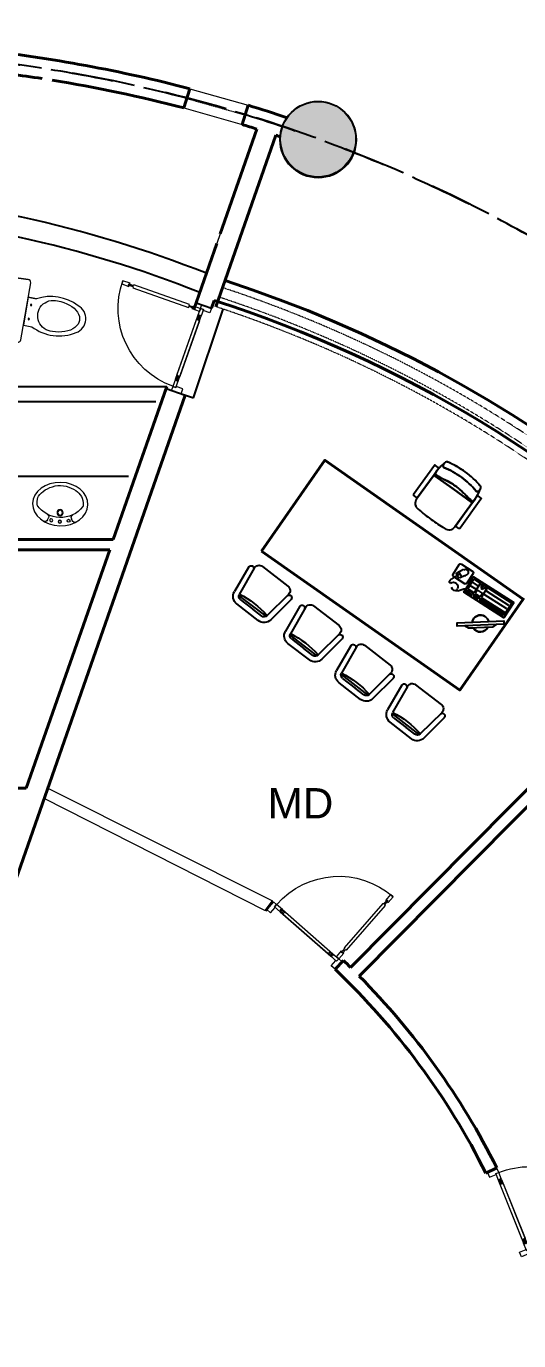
# Model space of a CAD drawing. Header units: inches. Extents: x 150067 to 167379, y -92057 to -49035.
# Drawn here: x 165491 to 165980, y -64772 to -63470 of the extents above; entities that cross this region are included whole.
import ezdxf

# ---------------------------------------------------------------- set-up
doc = ezdxf.new("R2010")
doc.units = ezdxf.units.IN
doc.header["$LTSCALE"] = 0.1
doc.header["$MEASUREMENT"] = 0
doc.linetypes.add('DASHED2', pattern=[0.375, 0.25, -0.125])
doc.linetypes.add('HIDDEN', pattern=[0.375, 0.25, -0.125])
for name, color, linetype, lineweight in [('_FURNITURE2', 30, 'Continuous', 25), ('DOOR', 10, 'Continuous', 15), ('furniture', 30, 'Continuous', 15), ('Layer4', 10, 'Continuous', 25), ('Plastered Wall', 1, 'Continuous', 0), ('thin ha', 253, 'Continuous', 5), ('wall', 6, 'Continuous', 40), ('win', 102, 'Continuous', 20)]:
    doc.layers.add(name, color=color, linetype=linetype, lineweight=lineweight)
doc.layers.add('Doors & windows', color=232, linetype='Continuous')
doc.layers.add('Layer1', color=7, linetype='Continuous')
doc.styles.add('1MM', font='arial.ttf', dxfattribs={"height": 1000})

# ---------------------------------------------------------------- blocks, each defined once
blk = doc.blocks.new('Door 90')
at = {"layer": 'Doors & windows', "color": 7, "lineweight": 9, "ltscale": 24}
for p, q in [((-10.2, 86), (-10.2, 90)), ((0, 85), (-7, 85)), ((0, 90), (0, 85))]:
    blk.add_line(p, q, dxfattribs=at)
at = {"layer": 'Doors & windows', "color": 251, "lineweight": 9, "ltscale": 24}
for p, q in [((-10.2, 78.3), (-10.2, 11.7)), ((-7, 78.3), (-7, 11.7))]:
    blk.add_line(p, q, dxfattribs=at)
at = {"layer": 'Doors & windows', "color": 7, "lineweight": 9, "ltscale": 24}
for points in [[(-10.2, 90), (0, 90), (0, 85), (-7, 85), (-7, 86), (-10.2, 86), (-10.2, 90)], [(-85.4, 5), (-84.4, 5), (-84.4, 4), (-92, 4), (-92, 7.2), (-84.4, 7.2), (-84.4, 6.3), (-85.4, 6.3), (-85.4, 5)], [(-80.4, 6.2), (-85.4, 6.2), (-85.4, 5), (-80.4, 5)], [(-80.4, 6.2), (-80.4, 7.2), (-21.8, 7.2), (-21.8, 6.2)], [(-21.8, 5), (-21.8, 4), (-80.4, 4), (-80.4, 5)], [(-21.8, 5), (-16.8, 5), (-16.8, 6.2), (-21.8, 6.2)], [(-16.8, 5), (-17.8, 5), (-17.8, 4), (-10.2, 4), (-10.2, 7.2), (-17.8, 7.2), (-17.8, 6.3), (-16.8, 6.3), (-16.8, 5)], [(-10.2, 0), (0, 0), (0, 5), (-7, 5), (-7, 4), (-10.2, 4), (-10.2, 0)]]:
    blk.add_lwpolyline(points, dxfattribs=at)
at = {"layer": 'Doors & windows', "color": 251, "lineweight": 9, "ltscale": 24}
for points in [[(-9.2, 79.3), (-9.2, 78.3), (-10.2, 78.3), (-10.2, 85.9), (-7, 85.9), (-7, 78.3), (-7.9, 78.3), (-7.9, 79.3), (-9.2, 79.3)], [(-9.2, 74.3), (-9.2, 79.3), (-8, 79.3), (-8, 74.3)], [(-9.2, 74.3), (-10.2, 74.3), (-10.2, 15.7), (-9.2, 15.7)], [(-8, 15.7), (-7, 15.7), (-7, 74.3), (-8, 74.3)], [(-8, 15.7), (-8, 10.7), (-9.2, 10.7), (-9.2, 15.7)], [(-9.2, 10.7), (-9.2, 11.7), (-10.2, 11.7), (-10.2, 4.1), (-7, 4.1), (-7, 11.7), (-7.9, 11.7), (-7.9, 10.7), (-9.2, 10.7)]]:
    blk.add_lwpolyline(points, dxfattribs=at)
at = {"layer": 'Doors & windows', "color": 1, "lineweight": 9, "ltscale": 24}
blk.add_arc((-10.2, 4), 81.8, 90, 180, dxfattribs=at)
at = {"layer": 'Plastered Wall', "lineweight": 9, "ltscale": 24}
blk.add_line((-10.2, 4.1), (-10.2, 4), dxfattribs=at)
blk = doc.blocks.new('A$C35A45959')
at = {"layer": 'Doors & windows', "ltscale": 75, "xscale": 0.7777777777773736, "yscale": 0.7777777777773736, "zscale": 0.7777777777773736, "rotation": 270}
blk.add_blockref('Door 90', (0, 0), dxfattribs=at)
blk = doc.blocks.new('chair')
at = {"layer": '_FURNITURE2', "color": 8}
for p, q in [((7.9, 23.5), (37.6, 23.6)), ((37.1, 23.1), (37.2, 0.1)), ((37.1, 23.1), (37.3, -22.9)), ((39.7, 23.6), (37.6, 23.6)), ((37.2, 0.1), (37.3, -22.9)), ((37.8, -23.4), (8, -23.5)), ((37.8, -23.4), (39.8, -23.4))]:
    blk.add_line(p, q, dxfattribs=at)
for points in [[(8.9, 27.7), (8.9, 24.3, 0.414214), (9.7, 23.5), (45.1, 23.7, 0.414214), (45.9, 24.5), (45.9, 27.9, 0.414214), (45.1, 28.7), (9.7, 28.5, 0.414214)], [(37.8, -23.4, -0.414214), (37.3, -22.9), (37.2, 0.1), (37.1, 23.1, -0.414214), (37.6, 23.6), (7.9, 23.5, 0.419548), (0.7, 16.2, 0.022912), (0, 0, 0.022912), (0.8, -16.2, 0.419548), (8, -23.5)], [(52.4, -21.9, -0.077586), (50.8, -21.6, -0.283971), (49.1, -20.2, -0.119234), (49.1, -19.8, 0.061068), (51.5, 0.2, 0.061068), (49, 20.1, -0.119234), (49, 20.6, -0.283971), (50.6, 22, -0.077586), (52.3, 22.2, 0.081923), (41.8, 23.6), (39.7, 23.6, 0.281832), (38.6, 21.8, 0.029927), (39.1, 16.7, -0.051852), (40.9, 0.1, -0.051852), (39.2, -16.4, 0.029927), (38.7, -21.6, 0.281832), (39.8, -23.4), (42, -23.4, 0.081807)], [(55.6, -20, 0.060704), (58, 0.2, 0.060704), (55.5, 20.4, 0.260235), (54.3, 21.8, 0.174496), (50.6, 22, 0.168162), (49.5, 21.3, 0.174383), (49, 20.1, -0.061068), (51.5, 0.2, -0.061068), (49.1, -19.8, 0.174383), (49.6, -21, 0.168162), (50.8, -21.6, 0.077586), (52.4, -21.9, 0.095616), (54.4, -21.5, 0.260235)], [(9.1, -27.7), (9.1, -24.3, -0.414214), (9.9, -23.5), (45.3, -23.3, -0.414214), (46.1, -24.1), (46.1, -27.5, -0.414214), (45.3, -28.3), (9.9, -28.5, -0.414214)]]:
    blk.add_lwpolyline(points, format="xyb", close=True, dxfattribs=at)
for centre, radius, start, end in [((176.8, 0.6), 176.8, 174.9426, 180.1927), ((7.9, 16.3), 7.19, 90.1926, 181.2342), ((37.6, 23.1), 0.5, 90.1926, 180.1926), ((37.6, 23.1), 0.5, 90.1926, 180.1926), ((41.3, 21.4), 2.81, 125.9737, 198.9777), ((40.6, 21.9), 2, 117.2343, 180.1926), ((94.1, 23.8), 55.6, 183.4433, 194.0328), ((43.6, -337.2), 360.9, 89.7595, 90.6257), ((40.7, -16.9), 40.8, 73.5597, 83.8214), ((52.7, 19.2), 3.03, 23.05, 97.5606), ((-26.2, -0.1), 84.2, 10.1638, 14.0877), ((-26.2, -0.1), 84.2, 359.0156, 10.1638), ((176.8, 0.6), 176.8, 180.1924, 185.4425), ((-36.1, -0.1), 77.1, 355.7818, 7.7602), ((-39.6, 0.1), 80.6, 348.924, 355.8165), ((-26.2, -0.1), 84.2, 350.853, 359.0159), ((8, -16.3), 7.19, 179.1509, 270.1926), ((37.8, -22.9), 0.5, 180.1926, 270.1926), ((37.8, -22.9), 0.5, 180.1926, 270.1926), ((75.6, -22.6), 36.8, 168.6979, 178.212), ((40.7, -21.6), 2, 175.7302, 243.1508), ((40.7, -21.6), 2, 180.1926, 243.1508), ((40.4, 491.2), 514.6, 269.9303, 270.4548), ((41.5, 15.4), 38.9, 274.4404, 282.2115), ((42.7, 9.1), 32.5, 282.5804, 287.4737), ((52.9, -19.1), 2.85, 259.9826, 340.177), ((-26.2, -0.1), 84.2, 346.2974, 350.853)]:
    blk.add_arc(centre, radius, start, end, dxfattribs=at)
blk = doc.blocks.new('v chair')
at = {"layer": '_FURNITURE2', "color": 8}
for p, q in [((-16, 0), (16, 0)), ((-26.5, -8.6), (-22.8, -36.7)), ((-21.4, -6.2), (-17.3, -35.9)), ((21.4, -6.2), (17.3, -35.9)), ((26.5, -8.6), (22.8, -36.7)), ((17, -36.9), (-17, -36.9)), ((-13.4, -39.3), (2.3, -39.3)), ((13.4, -44.9), (-13.4, -44.9)), ((13.4, -39.3), (2.3, -39.3))]:
    blk.add_line(p, q, dxfattribs=at)
at = {"layer": '_FURNITURE2', "color": 8, "extrusion": (0, 0, -1)}
for centre, major_axis, start_param, end_param in [((-16, -5.4), (-3.85, 3.85), 5.360132, 7.068583), ((16, -5.4), (-3.85, 3.85), 0.785398, 2.493849), ((-23.8, -8.4), (1.91, 1.91), 3.864547, 6.793274), ((23.8, -8.4), (-1.91, 1.91), 5.773097, 8.701823), ((-13.4, -35.4), (6.72, 6.72), 2.356194, 3.789336), ((-13.4, -35.4), (-2.75, 2.75), 3.926991, 5.360132), ((0, -127.3), (-93.3, 0), 1.385572, 1.755988), ((13.4, -35.4), (2.75, 2.75), 0.923053, 2.356194), ((13.4, -35.4), (-6.72, 6.72), 2.493849, 3.926991)]:
    blk.add_ellipse(centre, major_axis=major_axis, ratio=1, start_param=start_param, end_param=end_param, dxfattribs=at)
blk = doc.blocks.new('monitor')
at = {"layer": '_FURNITURE2', "color": 8}
blk.add_lwpolyline([(15.5, -1.7), (11.6, -4.2), (7.2, -4.2, -0.266228), (0, -8.3, -0.266228), (-7.2, -4.2), (-11.6, -4.2), (-15.5, -1.7), (-23.1, -1.7), (-23.1, 1.7), (-8.2, 1.7, -0.35482), (0, 8.3, -0.35482), (8.2, 1.7), (23.1, 1.7)], format="xyb", dxfattribs=at)
for points in [[(23.1, -1.7), (-23.1, -1.7), (-23.1, 1.7), (23.1, 1.7), (23.1, -1.7)], [(23.1, 1.7), (23.1, -1.7)], [(11.6, -4.2), (-11.6, -4.2)]]:
    blk.add_lwpolyline(points, dxfattribs=at)
for start, end in [(11.8573, 168.1427), (210.3681, 329.6319)]:
    blk.add_arc((0, 0), 8.33, start, end, dxfattribs=at)
blk = doc.blocks.new('KM')
at = {"layer": '_FURNITURE2', "color": 8}
for p, q in [((2, 22.2), (2, -6.3)), ((4, 22.2), (2, 22.2)), ((4, -6.3), (4, 22.2)), ((5, -6.3), (5, 22.2)), ((16.5, 22.2), (5, 22.2)), ((9, 21.2), (9, -5.3)), ((13, 21.2), (13, -5.3)), ((16.5, -6.3), (16.5, 22.2)), ((4, -6.3), (2, -6.3)), ((4, -7.5), (2, -7.5)), ((2, -7.5), (2, -13.3)), ((2, -11.4), (4, -11.4)), ((4, -13.3), (4, -7.5)), ((16.5, -6.3), (5, -6.3)), ((5, -13.3), (5, -7.5)), ((9, -7.5), (5, -7.5)), ((9, -13.3), (9, -7.5)), ((12.5, -9.4), (14.5, -9.4)), ((12.5, -11.4), (12.5, -9.4)), ((12.5, -11.4), (14.5, -11.4)), ((14.5, -9.4), (14.5, -7.5)), ((16.5, -7.5), (14.5, -7.5)), ((14.5, -9.4), (14.5, -11.4)), ((14.5, -13.3), (14.5, -11.4)), ((16.5, -13.3), (16.5, -7.5)), ((-1.9, -29.3), (2.8, -25.5)), ((4, -13.3), (2, -13.3)), ((4, -14.5), (2, -14.5)), ((2, -14.5), (2, -22.2)), ((2, -20.2), (4, -20.2)), ((2, -22.2), (4, -22.2)), ((2.9, -24), (2.6, -23.7)), ((4, -22.2), (4, -14.5)), ((9, -13.3), (5, -13.3)), ((16.5, -14.5), (5, -14.5)), ((5, -22.2), (5, -14.5)), ((5, -22.2), (16.5, -22.2)), ((9, -14.5), (9, -22.2)), ((20.7, -25.8), (9.2, -25.8)), ((13, -14.5), (13, -22.2)), ((16.5, -13.3), (14.5, -13.3)), ((16.5, -22.2), (16.5, -14.5)), ((10.2, -38.2), (4.8, -40.8)), ((7.7, -40.7), (7.7, -27.3)), ((11.2, -39.4), (9.4, -36.1)), ((9.7, -34.7), (12.2, -33.4)), ((13.1, -36.7), (10.5, -38.1)), ((11.8, -33.6), (14.2, -38.1)), ((18.8, -36.1), (12.1, -39.7))]:
    blk.add_line(p, q, dxfattribs=at)
blk.add_lwpolyline([(18, 23.7), (0, 23.7), (0, -23.7), (18, -23.7)], close=True, dxfattribs=at)
blk.add_lwpolyline([(20.7, -25.8), (9.2, -25.8, 0.41419), (7.7, -27.3), (7.7, -40.7, 0.414237), (9.2, -42.2), (20.7, -42.2, 0.414201), (22.2, -40.7), (22.2, -27.3, 0.414186), (20.7, -25.8, 0.000044)], format="xyb", dxfattribs=at)
blk.add_lwpolyline([(10.5, -38.1), (10.3, -37.7), (10, -37.9), (10.4, -38.6), (10.7, -38.4)], dxfattribs=at)
for centre, radius, start, end in [((2.2, -24.7), 1, 309.1691, 46.6117), ((1.3, -33.2), 5, 129.1671, 218.6458), ((-1.4, -29.4), 1.57, 216.0928, 305.4806), ((-1.1, -35.2), 4.57, 290.3753, 82.153), ((10.1, -35.8), 0.7, 118.0402, 207.9996), ((7.5, -24.5), 10, 298.0259, 319.4709), ((17.4, -33), 3, 298.0291, 139.467), ((1, -40.2), 0.551, 153.7023, 239.2973), ((2.7, -38.6), 2.98, 226.0827, 312.9004), ((11.8, -39.1), 0.7, 207.9913, 298.0308)]:
    blk.add_arc(centre, radius, start, end, dxfattribs=at)
blk = doc.blocks.new('WB5')
at = {"layer": 'DOOR'}
for p, q in [((4.7, 11.3), (6.8, 10.5)), ((5.3, -11), (7.3, -10.1))]:
    blk.add_line(p, q, dxfattribs=at)
for points in [[(2.4, 0.1, 1), (5, 0.1, 1)], [(3.2, 7.9, 1), (5.9, 7.9, 1)], [(3.6, -7.7, -1), (6.3, -7.6, -1)]]:
    blk.add_lwpolyline(points, format="xyb", close=True, dxfattribs=at)
for centre, radius in [((3.7, 0.1), 1.32), ((11.8, 0.3), 2.73), ((11.8, 0.3), 2.19)]:
    blk.add_circle(centre, radius, dxfattribs=at)
for centre, radius, start, end in [((5.6, 13.6), 2.49, 151.6403, 249.4649), ((32.6, 0.8), 25.2, 127.6693, 236.45), ((18.2, 19.4), 1.66, 91.5976, 127.6693), ((7.7, 12.8), 2.49, 249.4649, 334.3015), ((6.3, -13.3), 2.49, 113.4041, 211.2287), ((8.3, -12.4), 2.49, 28.5675, 113.4041)]:
    blk.add_arc(centre, radius, start, end, dxfattribs=at)
blk.add_ellipse((19.5, 0.5), major_axis=(-0.6, 24.9), ratio=0.783308, dxfattribs=at)
blk.add_open_spline([(18.7, -20.2), (23.5, -20.6), (25, -20), (30.8, -16.4), (34.3, -10.8), (37.3, 2.3), (34.9, 9.5), (28.9, 18.7), (25, 21.3), (18.2, 21.1)], degree=3, knots=[3.262053, 3.262053, 3.262053, 3.262053, 3.577225, 3.577225, 4.479784, 4.479784, 5.382343, 5.382343, 6.141594, 6.141594, 6.141594, 6.141594], dxfattribs=at)
blk = doc.blocks.new('WC1')
at = {"layer": 'DOOR'}
for p, q in [((-29.3, -7.5), (-29.8, -22.7)), ((24.3, -5), (-26.8, -5))]:
    blk.add_line(p, q, dxfattribs=at)
for points in [[(26.8, -7.5), (27.3, -22.7, -0.423393), (24.7, -25.4), (-27.3, -25.4, -0.423393), (-29.8, -22.7), (-29.3, -7.5, -0.405093), (-26.8, -5), (24.3, -5, -0.405093), (26.8, -7.5, -0.407682)], [(11.5, -25.4), (11.5, -33, -0.265683), (10, -73.3, -0.649464), (-14.1, -70.9, -0.243179), (-14, -33), (-14, -25.4), (11.5, -25.4)], [(12.6, -52, 1.119632), (-15.2, -52, 17.71796)]]:
    blk.add_lwpolyline(points, format="xyb", dxfattribs=at)
blk.add_lwpolyline([(-14, -25.4), (-14, -33)], dxfattribs=at)
for centre, radius in [((-1.3, -15.2), 1.91), ((-7.6, -29.2), 0.636), ((5.1, -29.2), 0.636)]:
    blk.add_circle(centre, radius, dxfattribs=at)
blk.add_arc((-26.8, -7.5), 2.54, 90, 178.2101, dxfattribs=at)
blk.add_ellipse((-1.3, -52), major_axis=(0, -22.4), ratio=0.622298, start_param=4.712389, end_param=7.853982, dxfattribs=at)

msp = doc.modelspace()

# ---------------------------------------------------------------- hatches: boundary and pattern name
at = {"layer": 'Layer4', "linetype": 'Continuous', "ltscale": 0.1}
h = msp.add_hatch(color=7, dxfattribs=at)
edge = h.paths.add_edge_path()
edge.add_arc((165781, -63581.83), 37.5, 0, 360)
at = {"layer": 'thin ha', "linetype": 'Continuous', "lineweight": 20, "ltscale": 0.1}
h = msp.add_hatch(color=2, dxfattribs=at)
edge = h.paths.add_edge_path()
edge.add_arc((165781, -63582.33), 38, 0, 360)

# ---------------------------------------------------------------- linework, layer by layer
at = {"color": 0, "linetype": 'ByBlock'}
for p, q in [((165679.66, -63748.01, 23680.86), (165739.2, -63577.94, 23680.86)), ((165659.95, -63743.77, 23680.86), (165680.45, -63685.23, 23680.86)), ((165659.95, -63743.77, 23680.86), (165680.45, -63685.23, 23680.86)), ((165577.76, -63978.51, 23680.86), (165630.21, -63828.71, 23680.86)), ((165577.76, -63978.51, 23680.86), (165630.21, -63828.71, 23680.86)), ((165577.76, -63978.51, 23680.86), (165298.09, -63978.51, 23680.86)), ((165574.26, -63988.51, 23680.86), (165298.09, -63988.51, 23680.86)), ((165491.51, -64224.84, 23680.86), (165574.26, -63988.51, 23680.86)), ((165491.51, -64224.84, 23680.86), (165574.26, -63988.51, 23680.86)), ((165373.09, -64224.84, 23680.86), (165491.51, -64224.84, 23680.86))]:
    msp.add_line(p, q, dxfattribs=at)
at = {"color": 0, "linetype": 'ByBlock', "elevation": 23680.78}
msp.add_lwpolyline([(165675.3, -63749.14), (165677.96, -63741.54)], dxfattribs=at)
at = {"layer": 'furniture', "color": 6, "linetype": 'Continuous', "ltscale": 0.1}
for p, q in [((165683.81, -63675.63, 23680.86), (165680.45, -63685.23, 23680.86)), ((165735.93, -64336.62, 23680.78), (165512.7, -64224.84, 23680.86)), ((165728.81, -64346.27, 23680.78), (165509.15, -64234.97, 23680.86))]:
    msp.add_line(p, q, dxfattribs=at)
at = {"layer": 'Layer1', "color": 6, "linetype": 'Continuous', "ltscale": 0.1}
for p, q in [((165659.95, -63743.77, 23680.78), (165675.3, -63749.14, 23680.78)), ((165657.25, -63838.18, 23680.78), (165686.84, -63750.16, 23680.86)), ((165443.54, -63826.71, 23680.86), (165630.91, -63826.71, 23680.86)), ((165630.21, -63828.71, 23680.86), (165649.08, -63835.32, 23680.86)), ((165645.56, -63834.09, 23680.78), (165657.25, -63838.18, 23680.78)), ((165442.63, -63841.71, 23680.86), (165619.89, -63841.71, 23680.86)), ((165399.68, -63915.46, 23680.86), (165593.05, -63915.46, 23680.86))]:
    msp.add_line(p, q, dxfattribs=at)
for radius, start, end in [(1175.34, 68.45168, 87.11343), (1155.34, 68.41269, 87.06342)]:
    msp.add_arc((165238.45, -64807.88, 23680.78), radius, start, end, dxfattribs=at)
at = {"layer": 'Layer4', "color": 7, "linetype": 'Continuous', "ltscale": 0.1}
msp.add_circle((165781, -63581.83, 23680.86), 37.5, dxfattribs=at)
at = {"layer": 'Layer4', "color": 1, "linetype": 'HIDDEN', "ltscale": 2500}
for start in [270, 30]:
    msp.add_arc((165287.63, -64937.34, 23680.86), 1442.5, start, 90, dxfattribs=at)
at = {"layer": 'thin ha', "color": 2, "linetype": 'Continuous', "lineweight": 20, "ltscale": 0.1}
msp.add_circle((165781, -63582.33, 23680.86), 38, dxfattribs=at)
at = {"layer": 'wall', "linetype": 'Continuous', "ltscale": 0.1}
for p, q in [((165679.66, -63748.01, 23680.86), (165739.2, -63577.94, 23680.86)), ((165683.81, -63675.63, 23680.86), (165720.17, -63571.76, 23680.86)), ((165683.81, -63675.63, 23680.86), (165720.17, -63571.76, 23680.86)), ((165657.58, -63750.53, 23680.86), (165680.45, -63685.23, 23680.86)), ((165657.58, -63750.53, 23680.86), (165680.45, -63685.23, 23680.86)), ((165577.76, -63978.51, 23680.86), (165630.91, -63826.71, 23680.86)), ((165452.45, -64396.91, 23680.86), (165649.08, -63835.32, 23680.86)), ((165577.76, -63978.51, 23680.86), (165630.21, -63828.71, 23680.86)), ((165577.76, -63978.51, 23680.86), (165298.09, -63978.51, 23680.86)), ((165574.26, -63988.51, 23680.86), (165298.09, -63988.51, 23680.86)), ((165491.51, -64224.84, 23680.86), (165574.26, -63988.51, 23680.86)), ((165491.51, -64224.84, 23680.86), (165574.26, -63988.51, 23680.86)), ((165373.09, -64224.84, 23680.86), (165491.51, -64224.84, 23680.86))]:
    msp.add_line(p, q, dxfattribs=at)
at = {"layer": 'wall'}
for p, q in [((166172.39, -64040.24, 23680.78), (165813.23, -64402.34, 23680.78)), ((166180.91, -64048.69, 23680.78), (165821.75, -64410.79, 23680.78)), ((165728.81, -64346.27, 23680.78), (165735.93, -64336.62, 23680.78)), ((165806.03, -64395.4, 23680.78), (165797.76, -64404.1, 23680.78)), ((165947.44, -64606.12, 23680.78), (165958.17, -64600.75, 23680.78))]:
    msp.add_line(p, q, dxfattribs=at)
at = {"layer": 'wall', "linetype": 'Continuous', "ltscale": 0.1, "elevation": 23680.86}
for points in [[(165647.72, -63550.88), (165653.77, -63531.79)], [(165705.49, -63567.19), (165711.54, -63548.13)]]:
    msp.add_lwpolyline(points, dxfattribs=at)
at = {"layer": 'wall', "elevation": 23680.78}
msp.add_lwpolyline([(165675.3, -63749.14), (165677.96, -63741.54)], dxfattribs=at)
msp.add_lwpolyline([(165724.79, -63990.01), (165921.51, -64127.5), (165984.53, -64037.34), (165787.81, -63899.85)], close=True, dxfattribs=at)
for points in [[(165813.23, -64402.34, 0.0033761), (165806.03, -64395.4, 0.0033761)], [(165947.44, -64606.12, 0.0869339), (165797.76, -64404.1, 0.0869339)], [(165958.17, -64600.75, 0.0794549), (165821.75, -64410.79)]]:
    msp.add_lwpolyline(points, format="xyb", dxfattribs=at)
at = {"layer": 'wall', "color": 252, "linetype": 'HIDDEN', "ltscale": 2500}
msp.add_arc((165287.63, -64936.09, 23680.86), 1801.25, 270, 90.33679, dxfattribs=at)
at = {"layer": 'wall', "linetype": 'Continuous', "ltscale": 0.1}
for radius, start, end in [(1451.25, 75.38678, 83.73808), (1431.25, 81.17754, 83.70495), (1431.25, 75.42842, 80.77719), (1451.25, 71.41567, 73.01663), (1431.25, 72.40952, 73.02512), (1431.25, 71.42398, 71.60867)]:
    msp.add_arc((165287.63, -64936.09, 23680.86), radius, start, end, dxfattribs=at)
at = {"layer": 'wall'}
for radius, start, end in [(1272.5, 270.45027, 72.02234), (1250.5, 45.50881, 72.21681)]:
    msp.add_arc((165296.04, -64932.29, 23680.78), radius, start, end, dxfattribs=at)
at = {"layer": 'win', "color": 5}
for p, q in [((165653.76, -63531.82, 23680.86), (165711.54, -63548.13, 23680.86)), ((165647.72, -63550.88, 23680.86), (165705.49, -63567.19, 23680.86))]:
    msp.add_line(p, q, dxfattribs=at)
at = {"layer": 'win', "color": 5, "linetype": 'HIDDEN'}
msp.add_line((165651.05, -63541.45, 23680.86), (165708.82, -63557.75, 23680.86), dxfattribs=at)
at = {"layer": 'win', "linetype": 'DASHED2'}
for radius, start, end in [(1272.5, 270.45027, 71.74026), (1252.5, 270.45383, 71.75682), (1262.5, 270.45383, 71.74847)]:
    msp.add_arc((165287.63, -64937.34, 23680.86), radius, start, end, dxfattribs=at)

# ---------------------------------------------------------------- block references
at = {"color": 0, "linetype": 'ByBlock'}
for name, p, xscale, yscale, zscale, rotation in [('WC1', (165463.19, -63748.94, 23680.86), -1.102362204808742, 1.102362204808742, 1.102362204724407, 80.32242828081807), ('A$C35A45959', (165675.3, -63749.14, 23680.78), -1.285714285714903, 1.285714285714902, 1.285714285714903, 70.38842245312654), ('WB5', (165524.68, -63964.79, 23680.86), -1.10236220479419, 1.102362204706878, 1.102362204724409, 270)]:
    msp.add_blockref(name, p, dxfattribs=dict(at, xscale=xscale, yscale=yscale, zscale=zscale, rotation=rotation))
at = {"color": 0, "linetype": 'ByBlock', "rotation": 322.3870505272785}
for p in [(165738.39, -64014.86, 23680.78), (165789.07, -64053.91, 23680.78), (165839.74, -64092.95, 23680.78)]:
    msp.add_blockref('v chair', p, dxfattribs=at)
at = {"layer": 'Layer4', "color": 0, "rotation": 322.3870505272785}
for p in [(165738.39, -64014.86, 23680.78), (165789.07, -64053.91, 23680.78)]:
    msp.add_blockref('v chair', p, dxfattribs=at)
at = {"layer": 'wall'}
for name, p, rotation in [('chair', (165892.98, -63958.43, 23680.78), 53.89636381421855), ('monitor', (165942.06, -64061.57, 23680.78), 2.202309182301415), ('v chair', (165839.74, -64092.95, 23680.78), 322.3870505272785), ('v chair', (165890.41, -64131.99, 23680.78), 322.3870505272785)]:
    msp.add_blockref(name, p, dxfattribs=dict(at, rotation=rotation))
at = {"layer": 'wall', "xscale": -1, "rotation": 237.3819648823323}
msp.add_blockref('KM', (165945.39, -64043.31, 23680.78), dxfattribs=at)
at = {"layer": 'wall', "xscale": -1.285714285714903, "yscale": 1.285714285714903, "zscale": 1.285714285714903}
for p, rotation in [((165797.76, -64404.1, 23680.78), 318.8060545961158), ((165982.69, -64688.93, 23680.78), 291.8922203142895)]:
    msp.add_blockref('A$C35A45959', p, dxfattribs=dict(at, rotation=rotation))

# ---------------------------------------------------------------- texts
at = {"color": 0, "linetype": 'ByBlock', "insert": (165730.88, -64224.64, 23680.78), "char_height": 30, "attachment_point": 1, "style": '1MM'}
msp.add_mtext_dynamic_manual_height_columns('MD', width=7.1063, gutter_width=10, heights=[-30], dxfattribs=at)
at = {"layer": 'Layer4', "color": 0, "insert": (165730.88, -64224.64, 23680.78), "char_height": 30, "attachment_point": 1, "style": '1MM'}
msp.add_mtext_dynamic_manual_height_columns('MD', width=7.1063, gutter_width=10, heights=[-30], dxfattribs=at)

doc.saveas('drawing.dxf')
